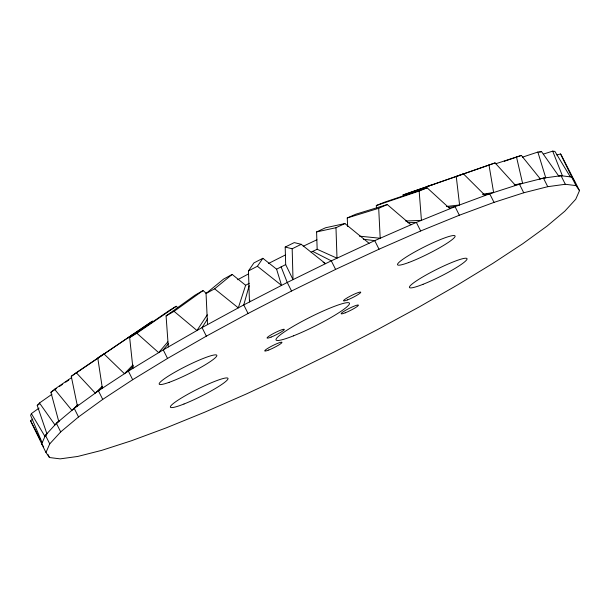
<?xml version="1.0" encoding="UTF-8"?>
<svg xmlns="http://www.w3.org/2000/svg" width="610" height="610" viewBox="0 0 610 610"><rect width="100%" height="100%" fill="white"/><g stroke="black" fill="none" stroke-linecap="round" stroke-linejoin="round"><path stroke-width="0.91" d="M249.879 300.196L249.459 301.973L248.461 270.901L253.905 262.918L262.857 258.297L276.589 269.178L281.553 285.396L257.412 266.273L248.461 270.901M249.185 285.678L243.764 304.916L248.056 313.487L206.34 336.156L167.529 358.436L132.675 379.71L102.732 399.39L78.522 416.958L60.695 431.918L49.745 443.866L45.971 452.483L49.471 457.53L60.154 458.865L77.722 456.455L101.71 450.363L131.447 440.763L166.133 427.907L204.815 412.154L246.44 393.93L289.872 373.732L333.929 352.107L377.415 329.659L419.131 306.983L457.942 284.702L492.796 263.428L522.739 243.748L546.949 226.18L564.776 211.22L575.726 199.272L579.5 190.655L575.207 182.085L571.707 177.045L561.025 175.703L543.457 178.112L519.468 184.205L489.731 193.805L455.052 206.66L416.363 222.414L374.738 240.637L331.306 260.836L287.249 282.46L243.764 304.916L202.047 327.593L163.236 349.865L128.382 371.139L98.439 390.827L74.229 408.387L56.402 423.348L45.453 435.296L41.678 443.912L45.971 452.483M249.238 283.322L245.632 285.282L238.304 307.882L214.629 288.82L206.043 293.486L207.514 324.619M39.078 408.075L31.384 413.618L30.607 415.395L42.174 442.784M207.56 318.908L202.047 327.593L206.34 336.156M207.286 314.813L196.969 330.506L174.071 311.336L166.08 315.919L168.314 346.953M257.412 266.273L262.857 258.297M168.68 343.354L163.236 349.865L167.529 358.436M167.857 341.836L158.676 352.649L136.823 333.212L129.655 337.589L132.942 368.356M46.886 433.733L37.233 405.452L39.49 402.996L51.972 394.243M133.575 365.703L128.382 371.139L132.675 379.71M132.934 364.91L124.463 373.716L103.921 353.853L97.76 357.91L102.358 388.25M102.51 386.847L98.439 390.827L102.732 399.39M102.045 386.526L95.274 393.122L76.258 372.702L71.271 376.317L77.401 406.085M46.337 435.128L44.957 436.424L31.384 413.618M78.057 404.521L71.896 410.347L54.58 389.226L50.912 392.306L58.735 421.388M47.511 433.352L45.453 435.296L49.745 443.866M77.668 405.139L74.229 408.387L78.522 416.958M59.132 421.014L54.969 424.911L39.49 402.996M59.162 420.763L56.402 423.348L60.695 431.918M206.043 293.486L223.58 279.098L232.166 274.431L245.632 285.282M214.629 288.82L232.166 274.431M41.678 443.912L42.136 444.576L30.5 420.816L32.78 419.108M127.566 338.275L132.545 334.661M166.08 315.919L195.04 295.156L203.031 290.573L206.645 293.601M174.071 311.336L203.031 290.573M37.233 405.452L39.574 403.812M54.58 389.226L71.698 377.498M129.655 337.589L169.069 310.65L176.237 306.273L177.617 307.501M50.912 392.306L56.356 388.578M59.475 386.443L62.586 384.308M65.697 382.18L68.808 380.045M136.823 333.212L176.237 306.273M76.258 372.702L152.53 321.104L71.271 376.317M276.589 269.178L285.678 264.603L285.198 247.05L294.264 242.597L301.241 244.32L325.534 263.665L323.155 262.292M248.056 313.487L291.534 291.031L335.599 269.406L379.031 249.208L420.656 230.984L459.338 215.231L494.024 202.375L523.761 192.775L547.742 186.683L565.317 184.273L576 185.608L579.5 190.655M285.198 247.05L292.175 248.773L301.241 244.32M311.138 252.105L317.162 249.269L336.994 258.19L335.98 227.721L344.924 223.557L369.05 243.283M317.162 249.269L316.59 231.922L325.534 227.766L344.924 223.557M347.662 226.485L347.242 217.961L355.805 214.209L387.266 204.548L410.919 224.8M347.242 217.961L378.703 208.3L387.266 204.548M376.515 208.315L376.301 205.54L384.262 202.299L427.122 187.819L449.982 208.719M376.301 205.54L419.161 191.06L427.122 187.819M495.091 162.916L402.989 194.994L495.091 162.916L515.58 185.463M495.778 163.747L521.359 155.436L540.315 178.913M504.302 161.269L521.359 155.436M522.495 157.151L537.86 152.058L541.482 151.562L558.722 176.023M539.675 152.165L541.482 151.562M426.565 186.622L432.688 184.647M543.617 154.01L552.698 151.135L554.894 151.41L570.312 176.869M556.884 155.031L560.529 153.941L561.246 154.986L574.75 181.422M316.59 231.922L335.98 227.721M539.225 178.959L545.752 177.8L537.86 152.058M559.164 176.031L561.025 175.703L565.317 184.273M514.222 184.845L522.61 183.404L516.426 156.686M514.794 184.998L519.468 184.205L523.761 192.775M482.426 194.254L493.627 192.547L488.976 164.891M483.189 194.788L489.731 193.805L494.024 202.375M446.383 206.485L459.589 204.975L456.25 176.458L463.394 173.812L485.194 195.49M448.449 207.385L455.052 206.66L459.338 215.231M405.574 221.026L421.434 220.355L419.161 191.06M407.808 222.696L416.363 222.414L420.656 230.984M359.42 236.154L380.19 238.251L378.703 208.3M363.476 239.28L374.738 240.637L379.031 249.208M312.656 251.358L331.306 260.836L335.599 269.406M30.5 420.816L31.217 421.853M42.654 445.323L43.691 446.81M31.644 422.684L40.077 439.208M571.707 177.045L576 185.608M543.457 178.112L547.742 186.683M291.534 291.031L287.249 282.46L281.103 266.844M47.908 454.412L49.471 457.53M560.529 153.941L572.165 177.701M285.678 264.603L293.013 279.632L292.175 248.773M552.698 151.135L562.428 175.878M237.679 279.715A193.149 23.874 -26.6 0 1 248.552 273.89M268.522 263.489A193.149 23.874 -26.6 0 1 285.442 254.957M303.231 246.265A193.149 23.874 -26.6 0 1 316.895 239.783M293.379 335.889A41.045 5.071 -26.6 0 0 349.492 303.688A41.045 5.071 -26.6 0 0 295.339 325.13A41.045 5.071 -26.6 0 0 293.379 335.889M184.006 404.003A32.193 3.98 -26.6 0 0 228.018 378.749A32.193 3.98 -26.6 0 0 185.539 395.562A32.193 3.98 -26.6 0 0 184.006 404.003M169.092 382.356A32.193 3.98 -26.6 0 0 216.329 356.644A32.193 3.98 -26.6 0 0 178.654 370.102A32.193 3.98 -26.6 0 0 169.092 382.356M408.639 262.544A32.193 3.98 -26.6 0 0 454.862 236.924A32.193 3.98 -26.6 0 0 415.349 251.633A32.193 3.98 -26.6 0 0 408.639 262.544M423.05 284.298A32.193 3.98 -26.6 0 0 467.054 259.036A32.193 3.98 -26.6 0 0 424.583 275.857A32.193 3.98 -26.6 0 0 423.05 284.298M268.789 349.995A9.661 1.197 -26.6 0 0 281.988 342.416A9.661 1.197 -26.6 0 0 269.246 347.464A9.661 1.197 -26.6 0 0 268.789 349.995M345.229 312.808A9.661 1.197 -26.6 0 0 358.428 305.229A9.661 1.197 -26.6 0 0 345.687 310.276A9.661 1.197 -26.6 0 0 345.229 312.808M347.57 299.884A9.661 1.197 -26.6 0 0 360.777 292.304A9.661 1.197 -26.6 0 0 348.035 297.352A9.661 1.197 -26.6 0 0 347.57 299.884M271.137 337.071A9.661 1.197 -26.6 0 0 284.336 329.491A9.661 1.197 -26.6 0 0 271.595 334.539A9.661 1.197 -26.6 0 0 271.137 337.071"/></g></svg>
